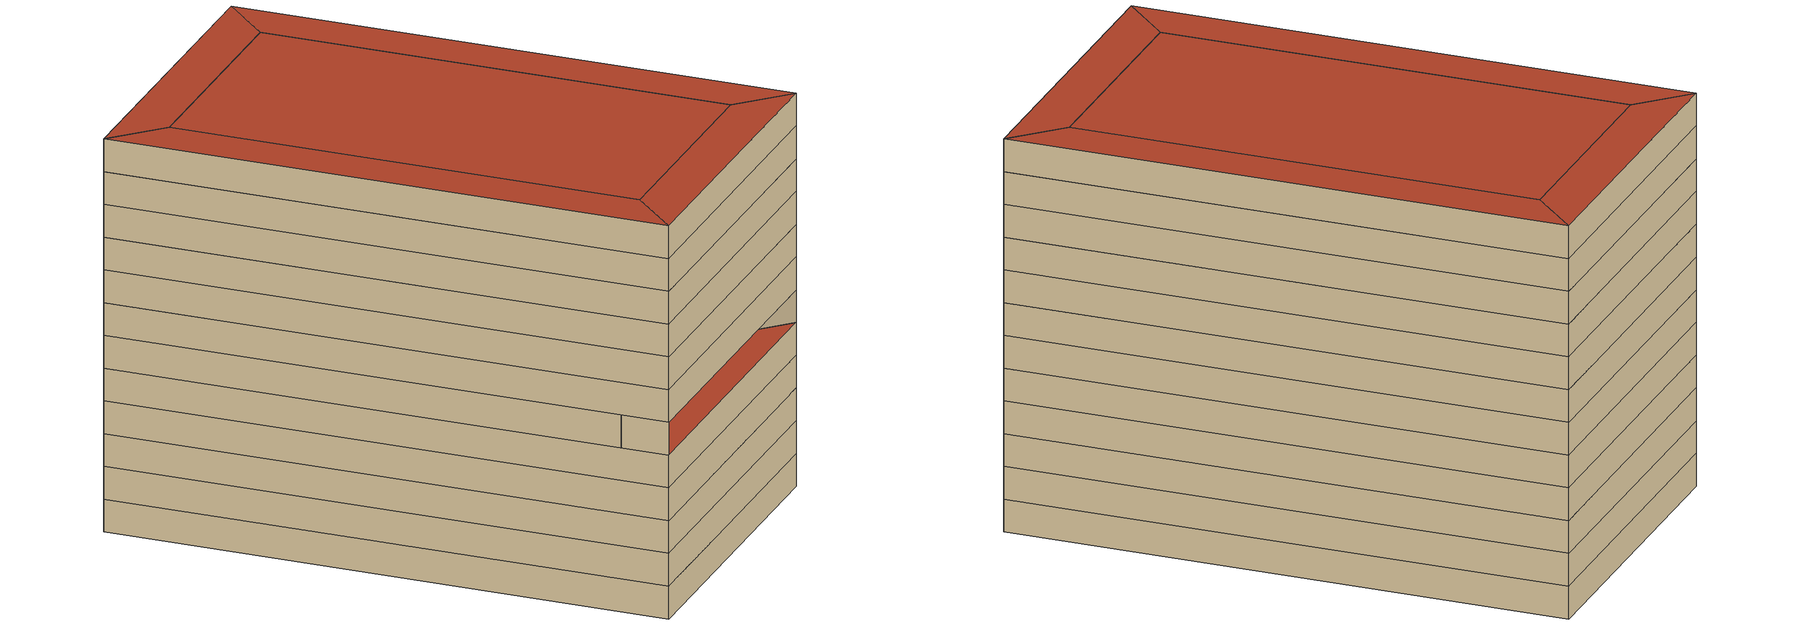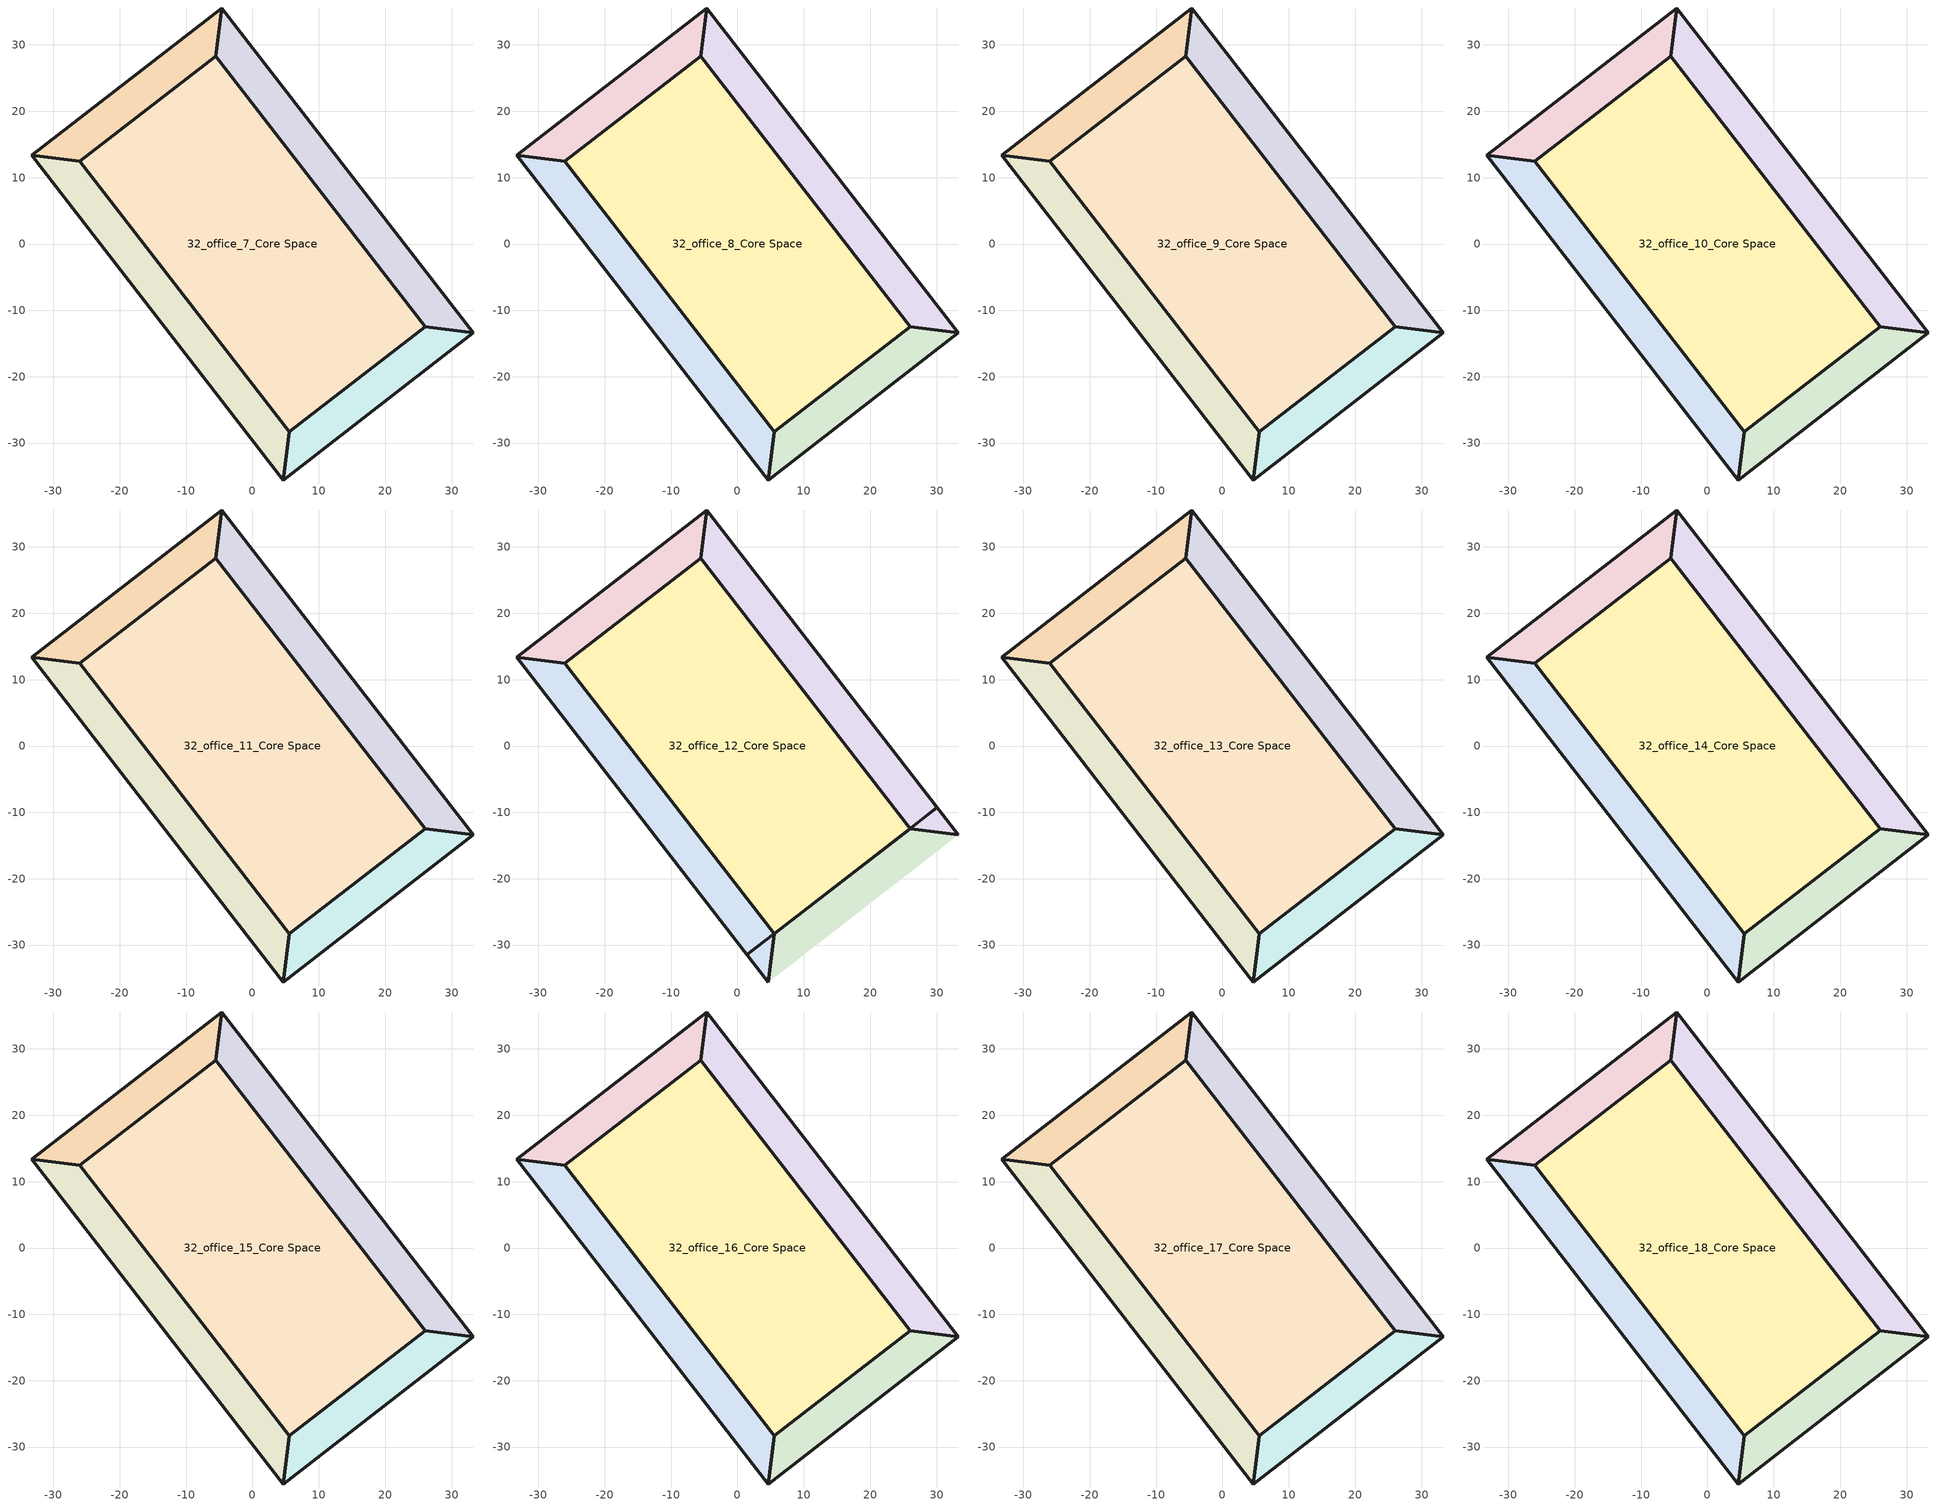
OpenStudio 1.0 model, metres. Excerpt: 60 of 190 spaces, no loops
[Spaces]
32_office_7_West Perimeter Space
 floor ground: 4.6,-35.56 5.53,-28.3 26.01,-12.43 33.28,-13.36 z21.95
 wall outside: 4.6,-35.56 33.28,-13.36 26.01,-12.43 5.53,-28.3 4.6,-35.56 z21.95:25.6
 roof outside: 33.28,-13.36 26.01,-12.43 5.53,-28.3 4.6,-35.56 z25.6
32_office_7_North Perimeter Space
 floor ground: -33.28,13.36 -26.01,12.43 5.53,-28.3 4.6,-35.56 z21.95
 wall outside: -33.28,13.36 4.6,-35.56 5.53,-28.3 -26.01,12.43 -33.28,13.36 z21.95:25.6
 roof outside: -26.01,12.43 -33.28,13.36 4.6,-35.56 5.53,-28.3 z25.6
32_office_7_East Perimeter Space
 floor ground: -33.28,13.36 -4.6,35.56 -5.53,28.3 -26.01,12.43 z21.95
 wall outside: -4.6,35.56 -33.28,13.36 -26.01,12.43 -5.53,28.3 -4.6,35.56 z21.95:25.6
 roof outside: -4.6,35.56 -33.28,13.36 -26.01,12.43 -5.53,28.3 z25.6
32_office_7_South Perimeter Space
 floor ground: -5.53,28.3 -4.6,35.56 33.28,-13.36 26.01,-12.43 z21.95
 wall outside: 33.28,-13.36 -4.6,35.56 -5.53,28.3 26.01,-12.43 33.28,-13.36 z21.95:25.6
 roof outside: -4.6,35.56 -5.53,28.3 26.01,-12.43 33.28,-13.36 z25.6
32_office_7_Core Space
 floor ground: -26.01,12.43 -5.53,28.3 26.01,-12.43 5.53,-28.3 z21.95
 wall outside: 5.53,-28.3 26.01,-12.43 -5.53,28.3 -26.01,12.43 5.53,-28.3 z21.95:25.6
 roof outside: -5.53,28.3 -26.01,12.43 5.53,-28.3 26.01,-12.43 z25.6
32_office_8_West Perimeter Space
 floor ground: 4.6,-35.56 5.53,-28.3 26.01,-12.43 33.28,-13.36 z25.6
 wall outside: 4.6,-35.56 33.28,-13.36 26.01,-12.43 5.53,-28.3 4.6,-35.56 z25.6:29.26
 roof outside: 33.28,-13.36 26.01,-12.43 5.53,-28.3 4.6,-35.56 z29.26
32_office_8_North Perimeter Space
 floor ground: -33.28,13.36 -26.01,12.43 5.53,-28.3 4.6,-35.56 z25.6
 wall outside: -33.28,13.36 4.6,-35.56 5.53,-28.3 -26.01,12.43 -33.28,13.36 z25.6:29.26
 roof outside: -26.01,12.43 -33.28,13.36 4.6,-35.56 5.53,-28.3 z29.26
32_office_8_East Perimeter Space
 floor ground: -33.28,13.36 -4.6,35.56 -5.53,28.3 -26.01,12.43 z25.6
 wall outside: -4.6,35.56 -33.28,13.36 -26.01,12.43 -5.53,28.3 -4.6,35.56 z25.6:29.26
 roof outside: -4.6,35.56 -33.28,13.36 -26.01,12.43 -5.53,28.3 z29.26
32_office_8_South Perimeter Space
 floor ground: -5.53,28.3 -4.6,35.56 33.28,-13.36 26.01,-12.43 z25.6
 wall outside: 33.28,-13.36 -4.6,35.56 -5.53,28.3 26.01,-12.43 33.28,-13.36 z25.6:29.26
 roof outside: -4.6,35.56 -5.53,28.3 26.01,-12.43 33.28,-13.36 z29.26
32_office_8_Core Space
 floor ground: -26.01,12.43 -5.53,28.3 26.01,-12.43 5.53,-28.3 z25.6
 wall outside: 5.53,-28.3 26.01,-12.43 -5.53,28.3 -26.01,12.43 5.53,-28.3 z25.6:29.26
 roof outside: -5.53,28.3 -26.01,12.43 5.53,-28.3 26.01,-12.43 z29.26
32_office_9_West Perimeter Space
 floor ground: 4.6,-35.56 5.53,-28.3 26.01,-12.43 33.28,-13.36 z29.26
 wall outside: 4.6,-35.56 33.28,-13.36 26.01,-12.43 5.53,-28.3 4.6,-35.56 z29.26:32.92
 roof outside: 33.28,-13.36 26.01,-12.43 5.53,-28.3 4.6,-35.56 z32.92
32_office_9_North Perimeter Space
 floor ground: -33.28,13.36 -26.01,12.43 5.53,-28.3 4.6,-35.56 z29.26
 wall outside: -33.28,13.36 4.6,-35.56 5.53,-28.3 -26.01,12.43 -33.28,13.36 z29.26:32.92
 roof outside: -26.01,12.43 -33.28,13.36 4.6,-35.56 5.53,-28.3 z32.92
32_office_9_East Perimeter Space
 floor ground: -33.28,13.36 -4.6,35.56 -5.53,28.3 -26.01,12.43 z29.26
 wall outside: -4.6,35.56 -33.28,13.36 -26.01,12.43 -5.53,28.3 -4.6,35.56 z29.26:32.92
 roof outside: -4.6,35.56 -33.28,13.36 -26.01,12.43 -5.53,28.3 z32.92
32_office_9_South Perimeter Space
 floor ground: -5.53,28.3 -4.6,35.56 33.28,-13.36 26.01,-12.43 z29.26
 wall outside: 33.28,-13.36 -4.6,35.56 -5.53,28.3 26.01,-12.43 33.28,-13.36 z29.26:32.92
 roof outside: -4.6,35.56 -5.53,28.3 26.01,-12.43 33.28,-13.36 z32.92
32_office_9_Core Space
 floor ground: -26.01,12.43 -5.53,28.3 26.01,-12.43 5.53,-28.3 z29.26
 wall outside: 5.53,-28.3 26.01,-12.43 -5.53,28.3 -26.01,12.43 5.53,-28.3 z29.26:32.92
 roof outside: -5.53,28.3 -26.01,12.43 5.53,-28.3 26.01,-12.43 z32.92
32_office_10_West Perimeter Space
 floor ground: 4.6,-35.56 5.53,-28.3 26.01,-12.43 33.28,-13.36 z32.92
 wall outside: 4.6,-35.56 33.28,-13.36 26.01,-12.43 5.53,-28.3 4.6,-35.56 z32.92:36.58
 roof outside: 33.28,-13.36 26.01,-12.43 5.53,-28.3 4.6,-35.56 z36.58
32_office_10_North Perimeter Space
 floor ground: -33.28,13.36 -26.01,12.43 5.53,-28.3 4.6,-35.56 z32.92
 wall outside: -33.28,13.36 4.6,-35.56 5.53,-28.3 -26.01,12.43 -33.28,13.36 z32.92:36.58
 roof outside: -26.01,12.43 -33.28,13.36 4.6,-35.56 5.53,-28.3 z36.58
32_office_10_East Perimeter Space
 floor ground: -33.28,13.36 -4.6,35.56 -5.53,28.3 -26.01,12.43 z32.92
 wall outside: -4.6,35.56 -33.28,13.36 -26.01,12.43 -5.53,28.3 -4.6,35.56 z32.92:36.58
 roof outside: -4.6,35.56 -33.28,13.36 -26.01,12.43 -5.53,28.3 z36.58
32_office_10_South Perimeter Space
 floor ground: -5.53,28.3 -4.6,35.56 33.28,-13.36 26.01,-12.43 z32.92
 wall outside: 33.28,-13.36 -4.6,35.56 -5.53,28.3 26.01,-12.43 33.28,-13.36 z32.92:36.58
 roof outside: -4.6,35.56 -5.53,28.3 26.01,-12.43 33.28,-13.36 z36.58
32_office_10_Core Space
 floor ground: -26.01,12.43 -5.53,28.3 26.01,-12.43 5.53,-28.3 z32.92
 wall outside: 5.53,-28.3 26.01,-12.43 -5.53,28.3 -26.01,12.43 5.53,-28.3 z32.92:36.58
 roof outside: -5.53,28.3 -26.01,12.43 5.53,-28.3 26.01,-12.43 z36.58
32_office_11_West Perimeter Space
 floor ground: 4.6,-35.56 5.53,-28.3 26.01,-12.43 33.28,-13.36 z36.58
 wall outside: 4.6,-35.56 33.28,-13.36 26.01,-12.43 5.53,-28.3 4.6,-35.56 z36.58:40.23
 roof outside: 33.28,-13.36 26.01,-12.43 5.53,-28.3 4.6,-35.56 z40.23
32_office_11_North Perimeter Space
 floor ground: -33.28,13.36 -26.01,12.43 5.53,-28.3 4.6,-35.56 z36.58
 wall outside: -33.28,13.36 4.6,-35.56 5.53,-28.3 -26.01,12.43 -33.28,13.36 z36.58:40.23
 roof outside: -26.01,12.43 -33.28,13.36 4.6,-35.56 5.53,-28.3 z40.23
32_office_11_East Perimeter Space
 floor ground: -33.28,13.36 -4.6,35.56 -5.53,28.3 -26.01,12.43 z36.58
 wall outside: -4.6,35.56 -33.28,13.36 -26.01,12.43 -5.53,28.3 -4.6,35.56 z36.58:40.23
 roof outside: -4.6,35.56 -33.28,13.36 -26.01,12.43 -5.53,28.3 z40.23
32_office_11_South Perimeter Space
 floor ground: -5.53,28.3 -4.6,35.56 33.28,-13.36 26.01,-12.43 z36.58
 wall outside: 33.28,-13.36 -4.6,35.56 -5.53,28.3 26.01,-12.43 33.28,-13.36 z36.58:40.23
 roof outside: -4.6,35.56 -5.53,28.3 26.01,-12.43 33.28,-13.36 z40.23
32_office_11_Core Space
 floor ground: -26.01,12.43 -5.53,28.3 26.01,-12.43 5.53,-28.3 z36.58
 wall outside: 5.53,-28.3 26.01,-12.43 -5.53,28.3 -26.01,12.43 5.53,-28.3 z36.58:40.23
 roof outside: -5.53,28.3 -26.01,12.43 5.53,-28.3 26.01,-12.43 z40.23
32_office_12_West Perimeter Space
 floor ground: 4.6,-35.56 5.53,-28.3 26.01,-12.43 33.28,-13.36 z40.23
 wall outside: 26.01,-12.43 5.53,-28.3 z36.58:40.23; 33.28,-13.36 26.01,-12.43 5.53,-28.3 4.6,-35.56 z40.23:43.89; 1.43,-31.47,43.89 1.43,-31.47,40.23 5.53,-28.3,40.23 5.53,-28.3,36.58 26.01,-12.43,36.58 26.01,-12.43,40.23 30.11,-9.26,40.23 30.11,-9.26,43.89
 roof outside: 33.28,-13.36 26.01,-12.43 5.53,-28.3 4.6,-35.56 z43.89
32_office_12_North Perimeter Space
 floor ground: -33.28,13.36 -26.01,12.43 5.53,-28.3 4.6,-35.56 z40.23
 wall outside: -33.28,13.36 4.6,-35.56 5.53,-28.3 -26.01,12.43 -33.28,13.36 z40.23:43.89
 roof outside: -26.01,12.43 -33.28,13.36 4.6,-35.56 5.53,-28.3 z43.89
32_office_12_East Perimeter Space
 floor ground: -33.28,13.36 -4.6,35.56 -5.53,28.3 -26.01,12.43 z40.23
 wall outside: -4.6,35.56 -33.28,13.36 -26.01,12.43 -5.53,28.3 -4.6,35.56 z40.23:43.89
 roof outside: -4.6,35.56 -33.28,13.36 -26.01,12.43 -5.53,28.3 z43.89
32_office_12_South Perimeter Space
 floor ground: -5.53,28.3 -4.6,35.56 33.28,-13.36 26.01,-12.43 z40.23
 wall outside: 33.28,-13.36 -4.6,35.56 -5.53,28.3 26.01,-12.43 33.28,-13.36 z40.23:43.89
 roof outside: -4.6,35.56 -5.53,28.3 26.01,-12.43 33.28,-13.36 z43.89
32_office_12_Core Space
 floor ground: -26.01,12.43 -5.53,28.3 26.01,-12.43 5.53,-28.3 z40.23
 wall outside: 5.53,-28.3 26.01,-12.43 -5.53,28.3 -26.01,12.43 5.53,-28.3 z40.23:43.89
 roof outside: -5.53,28.3 -26.01,12.43 5.53,-28.3 26.01,-12.43 z43.89
32_office_13_West Perimeter Space
 floor ground: 4.6,-35.56 5.53,-28.3 26.01,-12.43 33.28,-13.36 z43.89
 wall outside: 4.6,-35.56 33.28,-13.36 26.01,-12.43 5.53,-28.3 4.6,-35.56 z43.89:47.55
 roof outside: 33.28,-13.36 26.01,-12.43 5.53,-28.3 4.6,-35.56 z47.55
32_office_13_North Perimeter Space
 floor ground: -33.28,13.36 -26.01,12.43 5.53,-28.3 4.6,-35.56 z43.89
 wall outside: -33.28,13.36 4.6,-35.56 5.53,-28.3 -26.01,12.43 -33.28,13.36 z43.89:47.55
 roof outside: -26.01,12.43 -33.28,13.36 4.6,-35.56 5.53,-28.3 z47.55
32_office_13_East Perimeter Space
 floor ground: -33.28,13.36 -4.6,35.56 -5.53,28.3 -26.01,12.43 z43.89
 wall outside: -4.6,35.56 -33.28,13.36 -26.01,12.43 -5.53,28.3 -4.6,35.56 z43.89:47.55
 roof outside: -4.6,35.56 -33.28,13.36 -26.01,12.43 -5.53,28.3 z47.55
32_office_13_South Perimeter Space
 floor ground: -5.53,28.3 -4.6,35.56 33.28,-13.36 26.01,-12.43 z43.89
 wall outside: 33.28,-13.36 -4.6,35.56 -5.53,28.3 26.01,-12.43 33.28,-13.36 z43.89:47.55
 roof outside: -4.6,35.56 -5.53,28.3 26.01,-12.43 33.28,-13.36 z47.55
32_office_13_Core Space
 floor ground: -26.01,12.43 -5.53,28.3 26.01,-12.43 5.53,-28.3 z43.89
 wall outside: 5.53,-28.3 26.01,-12.43 -5.53,28.3 -26.01,12.43 5.53,-28.3 z43.89:47.55
 roof outside: -5.53,28.3 -26.01,12.43 5.53,-28.3 26.01,-12.43 z47.55
32_office_14_West Perimeter Space
 floor ground: 4.6,-35.56 5.53,-28.3 26.01,-12.43 33.28,-13.36 z47.55
 wall outside: 4.6,-35.56 33.28,-13.36 26.01,-12.43 5.53,-28.3 4.6,-35.56 z47.55:51.21
 roof outside: 33.28,-13.36 26.01,-12.43 5.53,-28.3 4.6,-35.56 z51.21
32_office_14_North Perimeter Space
 floor ground: -33.28,13.36 -26.01,12.43 5.53,-28.3 4.6,-35.56 z47.55
 wall outside: -33.28,13.36 4.6,-35.56 5.53,-28.3 -26.01,12.43 -33.28,13.36 z47.55:51.21
 roof outside: -26.01,12.43 -33.28,13.36 4.6,-35.56 5.53,-28.3 z51.21
32_office_14_East Perimeter Space
 floor ground: -33.28,13.36 -4.6,35.56 -5.53,28.3 -26.01,12.43 z47.55
 wall outside: -4.6,35.56 -33.28,13.36 -26.01,12.43 -5.53,28.3 -4.6,35.56 z47.55:51.21
 roof outside: -4.6,35.56 -33.28,13.36 -26.01,12.43 -5.53,28.3 z51.21
32_office_14_South Perimeter Space
 floor ground: -5.53,28.3 -4.6,35.56 33.28,-13.36 26.01,-12.43 z47.55
 wall outside: 33.28,-13.36 -4.6,35.56 -5.53,28.3 26.01,-12.43 33.28,-13.36 z47.55:51.21
 roof outside: -4.6,35.56 -5.53,28.3 26.01,-12.43 33.28,-13.36 z51.21
32_office_14_Core Space
 floor ground: -26.01,12.43 -5.53,28.3 26.01,-12.43 5.53,-28.3 z47.55
 wall outside: 5.53,-28.3 26.01,-12.43 -5.53,28.3 -26.01,12.43 5.53,-28.3 z47.55:51.21
 roof outside: -5.53,28.3 -26.01,12.43 5.53,-28.3 26.01,-12.43 z51.21
32_office_15_West Perimeter Space
 floor ground: 4.6,-35.56 5.53,-28.3 26.01,-12.43 33.28,-13.36 z51.21
 wall outside: 4.6,-35.56 33.28,-13.36 26.01,-12.43 5.53,-28.3 4.6,-35.56 z51.21:54.86
 roof outside: 33.28,-13.36 26.01,-12.43 5.53,-28.3 4.6,-35.56 z54.86
32_office_15_North Perimeter Space
 floor ground: -33.28,13.36 -26.01,12.43 5.53,-28.3 4.6,-35.56 z51.21
 wall outside: -33.28,13.36 4.6,-35.56 5.53,-28.3 -26.01,12.43 -33.28,13.36 z51.21:54.86
 roof outside: -26.01,12.43 -33.28,13.36 4.6,-35.56 5.53,-28.3 z54.86
32_office_15_East Perimeter Space
 floor ground: -33.28,13.36 -4.6,35.56 -5.53,28.3 -26.01,12.43 z51.21
 wall outside: -4.6,35.56 -33.28,13.36 -26.01,12.43 -5.53,28.3 -4.6,35.56 z51.21:54.86
 roof outside: -4.6,35.56 -33.28,13.36 -26.01,12.43 -5.53,28.3 z54.86
32_office_15_South Perimeter Space
 floor ground: -5.53,28.3 -4.6,35.56 33.28,-13.36 26.01,-12.43 z51.21
 wall outside: 33.28,-13.36 -4.6,35.56 -5.53,28.3 26.01,-12.43 33.28,-13.36 z51.21:54.86
 roof outside: -4.6,35.56 -5.53,28.3 26.01,-12.43 33.28,-13.36 z54.86
32_office_15_Core Space
 floor ground: -26.01,12.43 -5.53,28.3 26.01,-12.43 5.53,-28.3 z51.21
 wall outside: 5.53,-28.3 26.01,-12.43 -5.53,28.3 -26.01,12.43 5.53,-28.3 z51.21:54.86
 roof outside: -5.53,28.3 -26.01,12.43 5.53,-28.3 26.01,-12.43 z54.86
32_office_16_West Perimeter Space
 floor ground: 4.6,-35.56 5.53,-28.3 26.01,-12.43 33.28,-13.36 z54.86
 wall outside: 4.6,-35.56 33.28,-13.36 26.01,-12.43 5.53,-28.3 4.6,-35.56 z54.86:58.52
 roof outside: 33.28,-13.36 26.01,-12.43 5.53,-28.3 4.6,-35.56 z58.52
32_office_16_North Perimeter Space
 floor ground: -33.28,13.36 -26.01,12.43 5.53,-28.3 4.6,-35.56 z54.86
 wall outside: -33.28,13.36 4.6,-35.56 5.53,-28.3 -26.01,12.43 -33.28,13.36 z54.86:58.52
 roof outside: -26.01,12.43 -33.28,13.36 4.6,-35.56 5.53,-28.3 z58.52
32_office_16_East Perimeter Space
 floor ground: -33.28,13.36 -4.6,35.56 -5.53,28.3 -26.01,12.43 z54.86
 wall outside: -4.6,35.56 -33.28,13.36 -26.01,12.43 -5.53,28.3 -4.6,35.56 z54.86:58.52
 roof outside: -4.6,35.56 -33.28,13.36 -26.01,12.43 -5.53,28.3 z58.52
32_office_16_South Perimeter Space
 floor ground: -5.53,28.3 -4.6,35.56 33.28,-13.36 26.01,-12.43 z54.86
 wall outside: 33.28,-13.36 -4.6,35.56 -5.53,28.3 26.01,-12.43 33.28,-13.36 z54.86:58.52
 roof outside: -4.6,35.56 -5.53,28.3 26.01,-12.43 33.28,-13.36 z58.52
32_office_16_Core Space
 floor ground: -26.01,12.43 -5.53,28.3 26.01,-12.43 5.53,-28.3 z54.86
 wall outside: 5.53,-28.3 26.01,-12.43 -5.53,28.3 -26.01,12.43 5.53,-28.3 z54.86:58.52
 roof outside: -5.53,28.3 -26.01,12.43 5.53,-28.3 26.01,-12.43 z58.52
32_office_17_West Perimeter Space
 floor ground: 4.6,-35.56 5.53,-28.3 26.01,-12.43 33.28,-13.36 z58.52
 wall outside: 4.6,-35.56 33.28,-13.36 26.01,-12.43 5.53,-28.3 4.6,-35.56 z58.52:62.18
 roof outside: 33.28,-13.36 26.01,-12.43 5.53,-28.3 4.6,-35.56 z62.18
32_office_17_North Perimeter Space
 floor ground: -33.28,13.36 -26.01,12.43 5.53,-28.3 4.6,-35.56 z58.52
 wall outside: -33.28,13.36 4.6,-35.56 5.53,-28.3 -26.01,12.43 -33.28,13.36 z58.52:62.18
 roof outside: -26.01,12.43 -33.28,13.36 4.6,-35.56 5.53,-28.3 z62.18
32_office_17_East Perimeter Space
 floor ground: -33.28,13.36 -4.6,35.56 -5.53,28.3 -26.01,12.43 z58.52
 wall outside: -4.6,35.56 -33.28,13.36 -26.01,12.43 -5.53,28.3 -4.6,35.56 z58.52:62.18
 roof outside: -4.6,35.56 -33.28,13.36 -26.01,12.43 -5.53,28.3 z62.18
32_office_17_South Perimeter Space
 floor ground: -5.53,28.3 -4.6,35.56 33.28,-13.36 26.01,-12.43 z58.52
 wall outside: 33.28,-13.36 -4.6,35.56 -5.53,28.3 26.01,-12.43 33.28,-13.36 z58.52:62.18
 roof outside: -4.6,35.56 -5.53,28.3 26.01,-12.43 33.28,-13.36 z62.18
32_office_17_Core Space
 floor ground: -26.01,12.43 -5.53,28.3 26.01,-12.43 5.53,-28.3 z58.52
 wall outside: 5.53,-28.3 26.01,-12.43 -5.53,28.3 -26.01,12.43 5.53,-28.3 z58.52:62.18
 roof outside: -5.53,28.3 -26.01,12.43 5.53,-28.3 26.01,-12.43 z62.18
32_office_18_West Perimeter Space
 floor ground: 4.6,-35.56 5.53,-28.3 26.01,-12.43 33.28,-13.36 z62.18
 wall outside: 4.6,-35.56 33.28,-13.36 26.01,-12.43 5.53,-28.3 4.6,-35.56 z62.18:65.84
 roof outside: 33.28,-13.36 26.01,-12.43 5.53,-28.3 4.6,-35.56 z65.84
32_office_18_North Perimeter Space
 floor ground: -33.28,13.36 -26.01,12.43 5.53,-28.3 4.6,-35.56 z62.18
 wall outside: -33.28,13.36 4.6,-35.56 5.53,-28.3 -26.01,12.43 -33.28,13.36 z62.18:65.84
 roof outside: -26.01,12.43 -33.28,13.36 4.6,-35.56 5.53,-28.3 z65.84
32_office_18_East Perimeter Space
 floor ground: -33.28,13.36 -4.6,35.56 -5.53,28.3 -26.01,12.43 z62.18
 wall outside: -4.6,35.56 -33.28,13.36 -26.01,12.43 -5.53,28.3 -4.6,35.56 z62.18:65.84
 roof outside: -4.6,35.56 -33.28,13.36 -26.01,12.43 -5.53,28.3 z65.84
32_office_18_South Perimeter Space
 floor ground: -5.53,28.3 -4.6,35.56 33.28,-13.36 26.01,-12.43 z62.18
 wall outside: 33.28,-13.36 -4.6,35.56 -5.53,28.3 26.01,-12.43 33.28,-13.36 z62.18:65.84
 roof outside: -4.6,35.56 -5.53,28.3 26.01,-12.43 33.28,-13.36 z65.84
32_office_18_Core Space
 floor ground: -26.01,12.43 -5.53,28.3 26.01,-12.43 5.53,-28.3 z62.18
 wall outside: 5.53,-28.3 26.01,-12.43 -5.53,28.3 -26.01,12.43 5.53,-28.3 z62.18:65.84
 roof outside: -5.53,28.3 -26.01,12.43 5.53,-28.3 26.01,-12.43 z65.84
[Building]
Building 1: Default Construction Set=Default Construction Set 1
[Construction]
INT-FLOOR-TOPSIDE: 1/2IN Gypsum, 4IN CONCRETE HW, CP02 CARPET PAD
INT-FLOOR-UNDERSIDE: CP02 CARPET PAD, 4IN CONCRETE HW, 1/2IN Gypsum
Standard_Int-Wall: 1/2IN Gypsum, 1/2IN Gypsum
[Material] Thermal Absorptance=0.9
Name | Roughness | Thickness {m} | Conductivity {W/m-K} | Density {kg/m3} | Specific Heat {J/kg-K} | Solar Absorptance | Visible Absorptance
1/2IN Gypsum | Smooth | 0.0127 | 0.16 | 784.9 | 830 | 0.92 | 0.92
4IN CONCRETE HW | Rough | 0.1016 | 1.311 | 2240 | 836.8 | 0.7 | 0.7
[Material:NoMass]
CP02 CARPET PAD: Roughness=VeryRough; Thermal Resistance {m2-K/W}=0.2165; Thermal Absorptance=0.9; Solar Absorptance=0.7; Visible Absorptance=0.8
[DefaultSurfaceConstructions]
Default Surface Constructions 1: Floor Construction=INT-FLOOR-TOPSIDE; Wall Construction=Standard_Int-Wall; Roof Ceiling Construction=INT-FLOOR-UNDERSIDE
[DefaultConstructionSet]
Default Construction Set 1: Default Interior Surface Constructions=Default Surface Constructions 1
[BuildingStory] Nominal Floor to Floor Height {m}=3.6576
Name | Nominal Z Coordinate {m}
Story 7 | 21.9456
Story 8 | 25.6032
Story 9 | 29.2608
Story 10 | 32.9184
Story 11 | 36.576
Story 12 | 40.2336
Story 13 | 43.8912
Story 14 | 47.5488
Story 15 | 51.2064
Story 16 | 54.864
Story 17 | 58.5216
Story 18 | 62.1792
[Space]
Name | Building Story | Thermal Zone
32_office_7_West Perimeter Space | Story 7 | 32_office_7_West Perimeter
32_office_7_North Perimeter Space | Story 7 | 32_office_7_North Perimeter
32_office_7_East Perimeter Space | Story 7 | 32_office_7_East Perimeter
32_office_7_South Perimeter Space | Story 7 | 32_office_7_South Perimeter
32_office_7_Core Space | Story 7 | 32_office_7_Core
32_office_8_West Perimeter Space | Story 8 | 32_office_8_West Perimeter
32_office_8_North Perimeter Space | Story 8 | 32_office_8_North Perimeter
32_office_8_East Perimeter Space | Story 8 | 32_office_8_East Perimeter
32_office_8_South Perimeter Space | Story 8 | 32_office_8_South Perimeter
32_office_8_Core Space | Story 8 | 32_office_8_Core
32_office_9_West Perimeter Space | Story 9 | 32_office_9_West Perimeter
32_office_9_North Perimeter Space | Story 9 | 32_office_9_North Perimeter
32_office_9_East Perimeter Space | Story 9 | 32_office_9_East Perimeter
32_office_9_South Perimeter Space | Story 9 | 32_office_9_South Perimeter
32_office_9_Core Space | Story 9 | 32_office_9_Core
32_office_10_West Perimeter Space | Story 10 | 32_office_10_West Perimeter
32_office_10_North Perimeter Space | Story 10 | 32_office_10_North Perimeter
32_office_10_East Perimeter Space | Story 10 | 32_office_10_East Perimeter
32_office_10_South Perimeter Space | Story 10 | 32_office_10_South Perimeter
32_office_10_Core Space | Story 10 | 32_office_10_Core
32_office_11_West Perimeter Space | Story 11 | 32_office_11_West Perimeter
32_office_11_North Perimeter Space | Story 11 | 32_office_11_North Perimeter
32_office_11_East Perimeter Space | Story 11 | 32_office_11_East Perimeter
32_office_11_South Perimeter Space | Story 11 | 32_office_11_South Perimeter
32_office_11_Core Space | Story 11 | 32_office_11_Core
32_office_12_West Perimeter Space | Story 12 | 32_office_12_West Perimeter
32_office_12_North Perimeter Space | Story 12 | 32_office_12_North Perimeter
32_office_12_East Perimeter Space | Story 12 | 32_office_12_East Perimeter
32_office_12_South Perimeter Space | Story 12 | 32_office_12_South Perimeter
32_office_12_Core Space | Story 12 | 32_office_12_Core
32_office_13_West Perimeter Space | Story 13 | 32_office_13_West Perimeter
32_office_13_North Perimeter Space | Story 13 | 32_office_13_North Perimeter
32_office_13_East Perimeter Space | Story 13 | 32_office_13_East Perimeter
32_office_13_South Perimeter Space | Story 13 | 32_office_13_South Perimeter
32_office_13_Core Space | Story 13 | 32_office_13_Core
32_office_14_West Perimeter Space | Story 14 | 32_office_14_West Perimeter
32_office_14_North Perimeter Space | Story 14 | 32_office_14_North Perimeter
32_office_14_East Perimeter Space | Story 14 | 32_office_14_East Perimeter
32_office_14_South Perimeter Space | Story 14 | 32_office_14_South Perimeter
32_office_14_Core Space | Story 14 | 32_office_14_Core
32_office_15_West Perimeter Space | Story 15 | 32_office_15_West Perimeter
32_office_15_North Perimeter Space | Story 15 | 32_office_15_North Perimeter
32_office_15_East Perimeter Space | Story 15 | 32_office_15_East Perimeter
32_office_15_South Perimeter Space | Story 15 | 32_office_15_South Perimeter
32_office_15_Core Space | Story 15 | 32_office_15_Core
32_office_16_West Perimeter Space | Story 16 | 32_office_16_West Perimeter
32_office_16_North Perimeter Space | Story 16 | 32_office_16_North Perimeter
32_office_16_East Perimeter Space | Story 16 | 32_office_16_East Perimeter
32_office_16_South Perimeter Space | Story 16 | 32_office_16_South Perimeter
32_office_16_Core Space | Story 16 | 32_office_16_Core
32_office_17_West Perimeter Space | Story 17 | 32_office_17_West Perimeter
32_office_17_North Perimeter Space | Story 17 | 32_office_17_North Perimeter
32_office_17_East Perimeter Space | Story 17 | 32_office_17_East Perimeter
32_office_17_South Perimeter Space | Story 17 | 32_office_17_South Perimeter
32_office_17_Core Space | Story 17 | 32_office_17_Core
32_office_18_West Perimeter Space | Story 18 | 32_office_18_West Perimeter
32_office_18_North Perimeter Space | Story 18 | 32_office_18_North Perimeter
32_office_18_East Perimeter Space | Story 18 | 32_office_18_East Perimeter
32_office_18_South Perimeter Space | Story 18 | 32_office_18_South Perimeter
32_office_18_Core Space | Story 18 | 32_office_18_Core
[ThermalZone] Use Ideal Air Loads=No
32_office_7_West Perimeter; 32_office_7_North Perimeter; 32_office_7_East Perimeter; 32_office_7_South Perimeter; 32_office_7_Core; 32_office_8_West Perimeter; 32_office_8_North Perimeter; 32_office_8_East Perimeter; 32_office_8_South Perimeter; 32_office_8_Core; 32_office_9_West Perimeter; 32_office_9_North Perimeter; 32_office_9_East Perimeter; 32_office_9_South Perimeter; 32_office_9_Core; 32_office_10_West Perimeter; 32_office_10_North Perimeter; 32_office_10_East Perimeter; 32_office_10_South Perimeter; 32_office_10_Core; 32_office_11_West Perimeter; 32_office_11_North Perimeter; 32_office_11_East Perimeter; 32_office_11_South Perimeter; 32_office_11_Core; 32_office_12_West Perimeter; 32_office_12_North Perimeter; 32_office_12_East Perimeter; 32_office_12_South Perimeter; 32_office_12_Core; 32_office_13_West Perimeter; 32_office_13_North Perimeter; 32_office_13_East Perimeter; 32_office_13_South Perimeter; 32_office_13_Core; 32_office_14_West Perimeter; 32_office_14_North Perimeter; 32_office_14_East Perimeter; 32_office_14_South Perimeter; 32_office_14_Core; 32_office_15_West Perimeter; 32_office_15_North Perimeter; 32_office_15_East Perimeter; 32_office_15_South Perimeter; 32_office_15_Core; 32_office_16_West Perimeter; 32_office_16_North Perimeter; 32_office_16_East Perimeter; 32_office_16_South Perimeter; 32_office_16_Core; 32_office_17_West Perimeter; 32_office_17_North Perimeter; 32_office_17_East Perimeter; 32_office_17_South Perimeter; 32_office_17_Core; 32_office_18_West Perimeter; 32_office_18_North Perimeter; 32_office_18_East Perimeter; 32_office_18_South Perimeter; 32_office_18_Core
